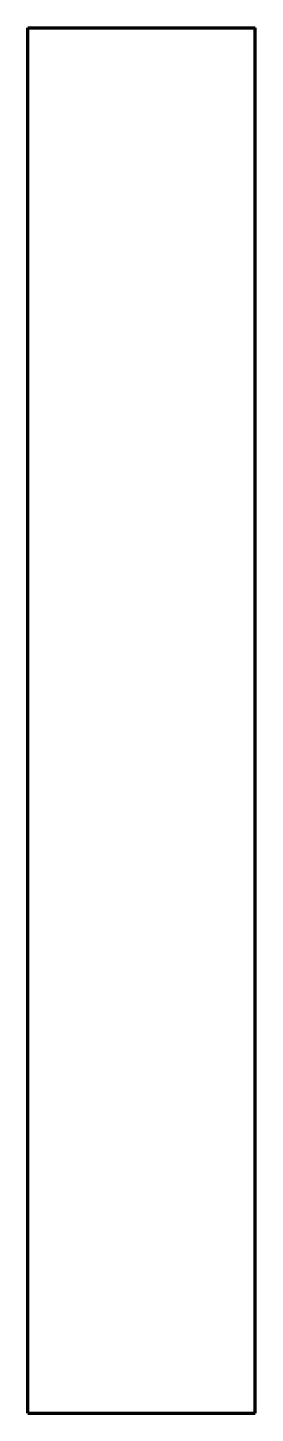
# Model space of a CAD drawing. Header units: inches. Extents: x 0 to 13, y 0 to 79.1.
import ezdxf

# ---------------------------------------------------------------- set-up
doc = ezdxf.new("R2010")
doc.units = ezdxf.units.IN
doc.header["$MEASUREMENT"] = 0
doc.layers.get('0').update_dxf_attribs({"linetype": 'CONTINUOUS'})

msp = doc.modelspace()

# ---------------------------------------------------------------- linework, layer by layer
at = {"color": 7, "lineweight": 90}
for p, q in [((0, 0), (0, 79.125)), ((0, 79.125), (13, 79.125)), ((13, 0), (13, 79.125)), ((0, 0), (13, 0))]:
    msp.add_line(p, q, dxfattribs=at)

doc.saveas('drawing.dxf')
